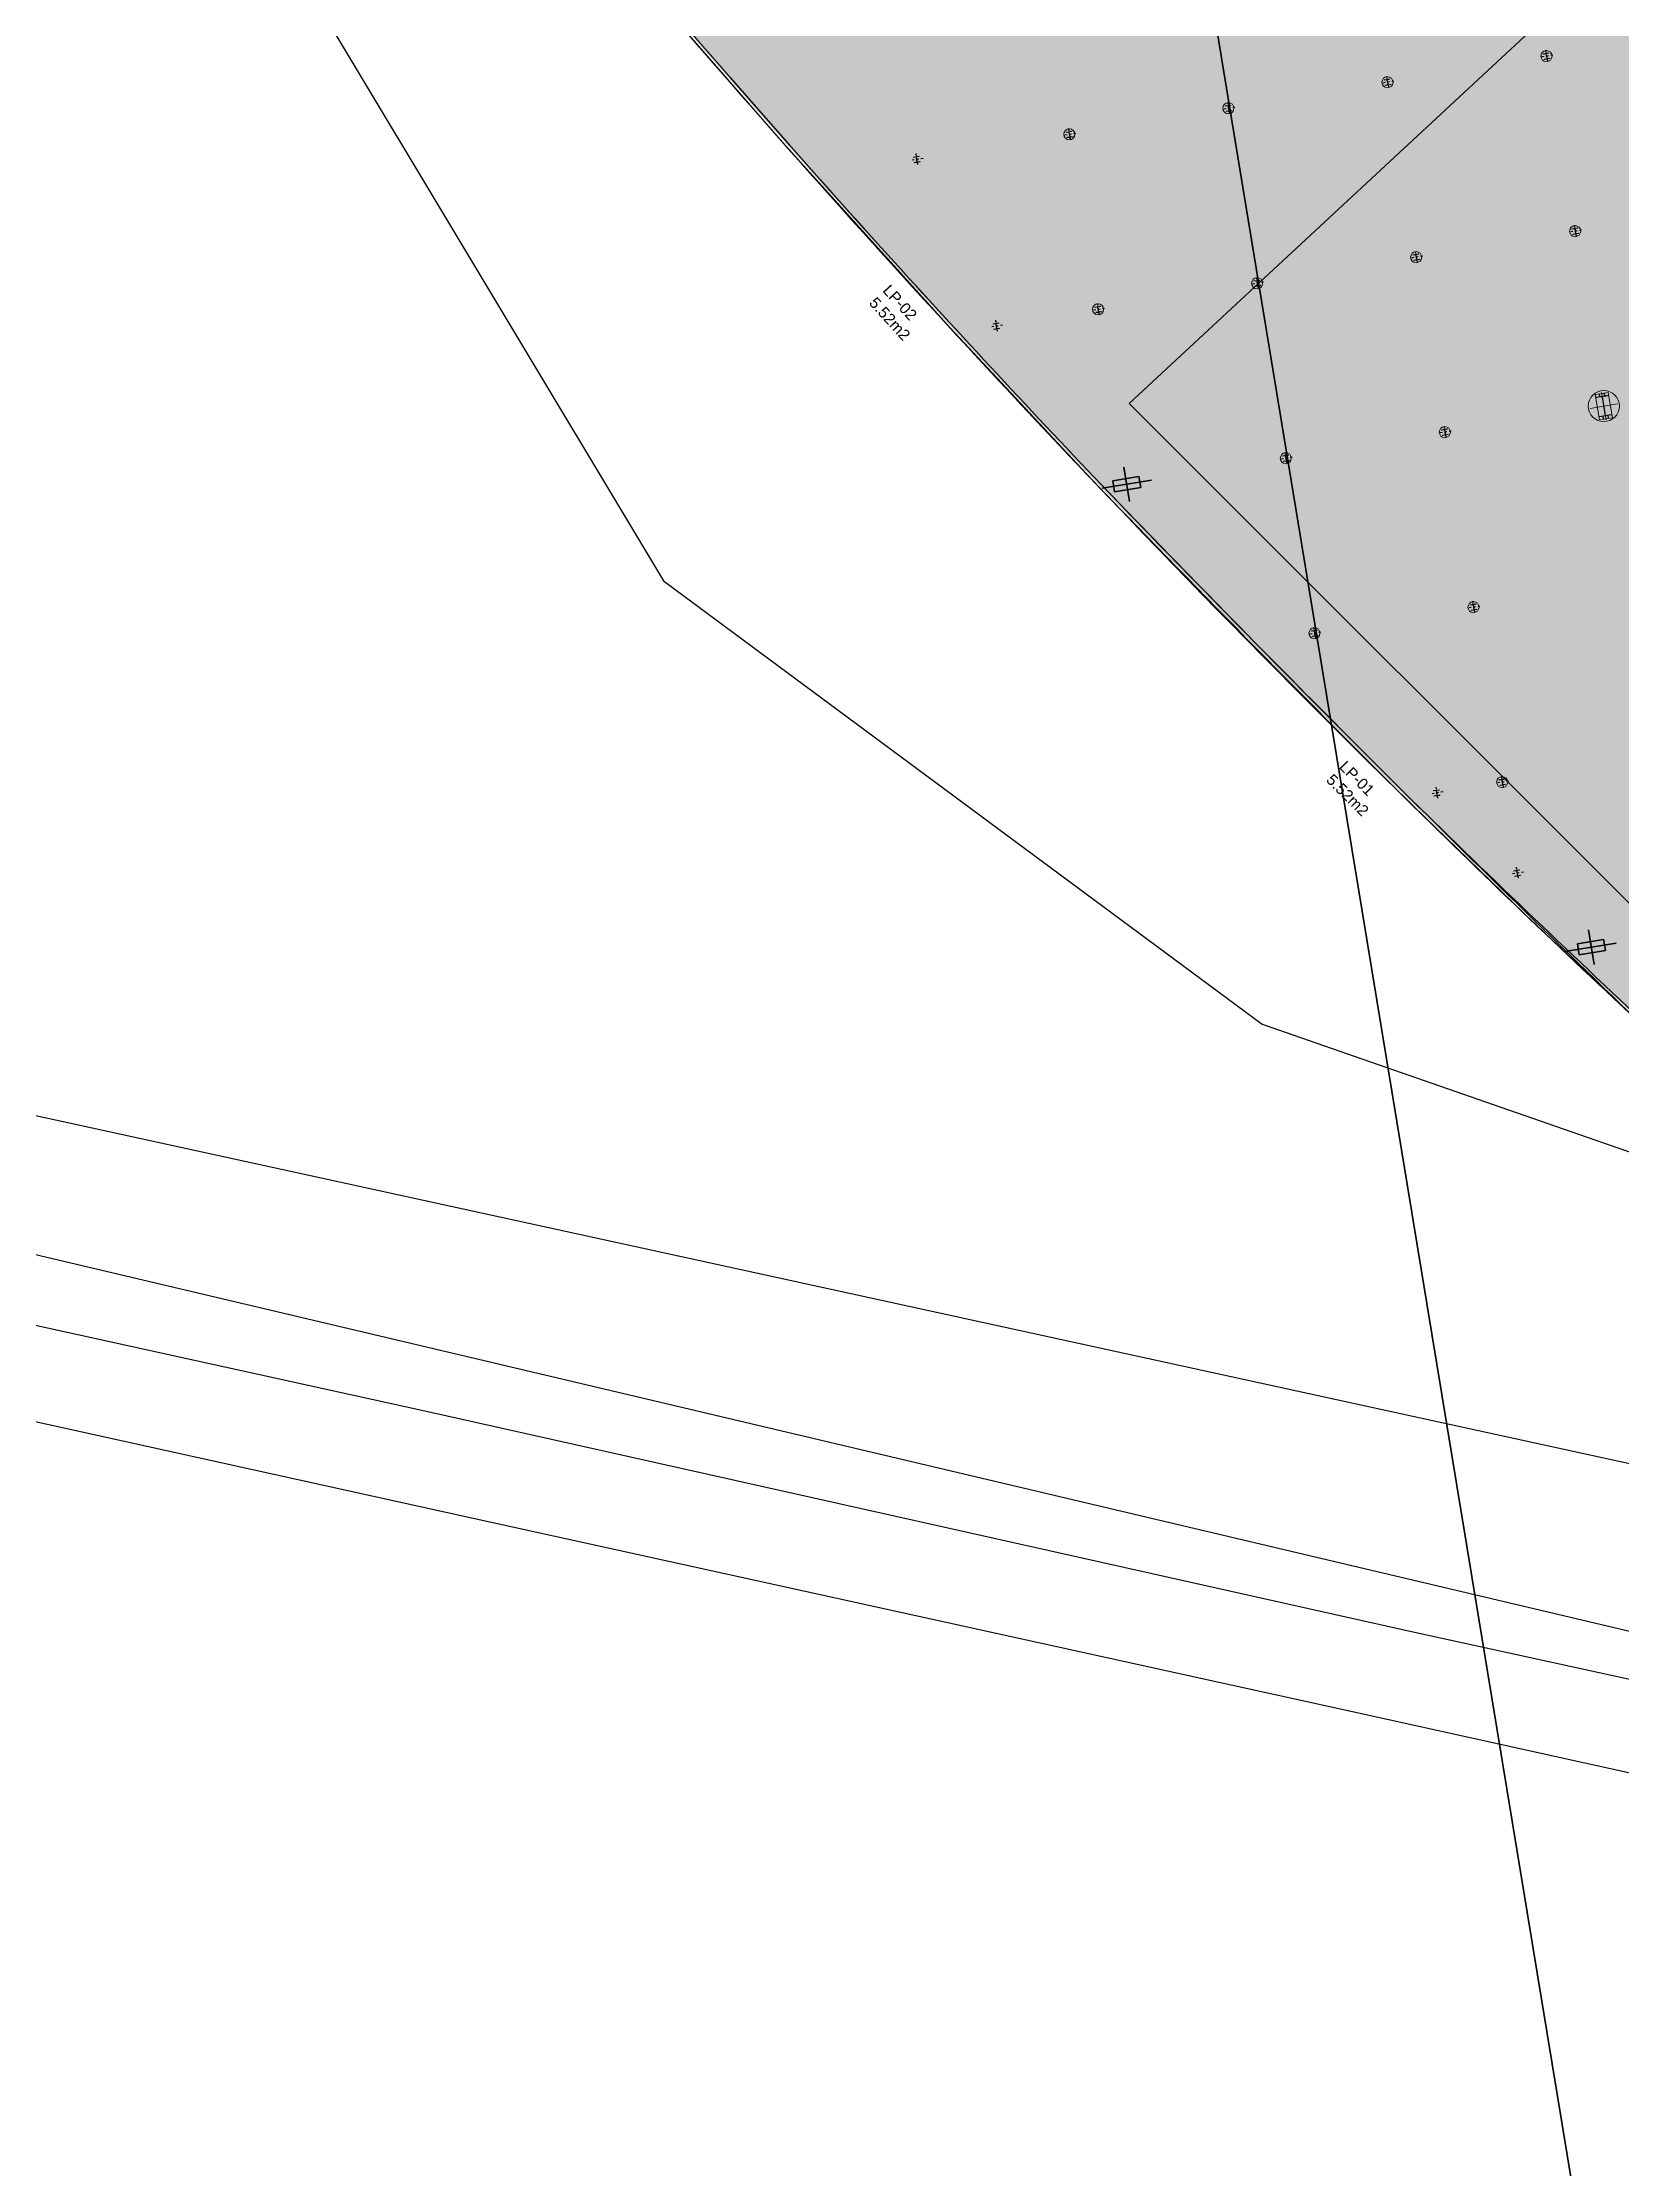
# Model space of a CAD drawing. Header units: metres. Extents: x 2 to 659295185, y -28 to 1124222152.
# Drawn here: x 655514 to 655585.3, y 1126027.3 to 1126123.3 of the extents above; entities that cross this region are included whole.
import ezdxf

# ---------------------------------------------------------------- set-up
doc = ezdxf.new("R2010")
doc.units = ezdxf.units.M
doc.header["$MEASUREMENT"] = 0
for name, pattern in [('CCSM_C1_CUERPO G$0$CCSM_C1_CUERPO NS$0$CONTINUA', [0]), ('CENTER2', [1.125, 0.75, -0.125, 0.125, -0.125]), ('DASHDOT', [1, 0.5, -0.25, 0, -0.25])]:
    doc.linetypes.add(name, pattern=pattern)
doc.layers.get('0').update_dxf_attribs({"linetype": 'CONTINUOUS'})
for name, color, linetype in [('CCSM_C1_CUERPO G$0$A-AREAS COMERCIALES', 151, 'CONTINUOUS'), ('CCSM_C1_CUERPO G$0$A_Paredes', 2, 'CONTINUOUS'), ('COLUMNA', 9, 'CONTINUOUS'), ('EJES', 7, 'CENTER2'), ('LP PUBLICIDAD', 7, 'CONTINUOUS'), ('MANZANA', 30, 'CONTINUOUS'), ('Parcelas', 140, 'CONTINUOUS')]:
    doc.layers.add(name, color=color, linetype=linetype)
for name, color, linetype, lineweight in [('CCSM_C1_CUERPO G$0$A_Vistas', 8, 'CCSM_C1_CUERPO G$0$CCSM_C1_CUERPO NS$0$CONTINUA', 20), ('CCSM_XREF ESTRUCTURA15$0$E-CG-COLUMNA', 2, 'CONTINUOUS', 35), ('LOCALES ASIGNADOS', 41, 'DASHDOT', 0), ('PARCELA', 140, 'CONTINUOUS', 40)]:
    doc.layers.add(name, color=color, linetype=linetype, lineweight=lineweight)
doc.styles.add('CCSM_XREF KIOSKOSE$0$Standard', font='txt')

# ---------------------------------------------------------------- blocks, each defined once
blk = doc.blocks.new('CCSM_XREF ESTRUCTURA15$0$COLUM REC 120x50 mid')
at = {"color": 5}
for p, q in [((0, 1.124), (0, -1.124)), ((-0.789, 0), (0.789, 0))]:
    blk.add_line(p, q, dxfattribs=at)
at = {"color": 2}
blk.add_lwpolyline([(-0.25, 0.6), (-0.25, -0.6), (0.25, -0.6), (0.25, 0.6)], close=True, dxfattribs=at)
blk = doc.blocks.new('COL')
at = {"layer": 'COLUMNA', "color": 7, "linetype": 'Continuous', "lineweight": 0, "ltscale": 5}
blk.add_lwpolyline([(19.766, 15.152), (19.766, 15.169), (19.648, 15.169, -0.414214), (19.643, 15.174), (19.643, 15.391, -0.414214), (19.648, 15.396), (19.766, 15.396), (19.766, 15.412), (19.506, 15.412), (19.506, 15.396), (19.624, 15.396, -0.414214), (19.629, 15.391), (19.629, 15.174, -0.414214), (19.624, 15.169), (19.506, 15.169), (19.506, 15.152)], format="xyb", close=True, dxfattribs=at)
at = {"layer": 'EJES', "linetype": 'CENTER2', "ltscale": 0.03}
for p, q in [((19.636, 15.552), (19.636, 15.002)), ((19.346, 15.282), (19.916, 15.282))]:
    blk.add_line(p, q, dxfattribs=at)

msp = doc.modelspace()

# ---------------------------------------------------------------- hatches: boundary and pattern name
at = {"layer": 'LOCALES ASIGNADOS'}
h = msp.add_hatch(color=256, dxfattribs=at)
edge = h.paths.add_edge_path()
edge.add_arc((655975.9593, 1126497.1278), 571.6129, 216.511196, 228.853005)
edge.add_line((655599.8419, 1126066.6896), (655654.2207, 1126142.3808))
edge.add_line((655654.2207, 1126142.3808), (655642.4814, 1126214.0024))
edge.add_line((655642.4814, 1126214.0024), (655582.0935, 1126204.1044))
edge.add_line((655582.0935, 1126204.1044), (655516.5308, 1126157.0296))

# ---------------------------------------------------------------- linework, layer by layer
at = {"color": 8}
for points in [[(655544.9834, 1126121.7203), (655547.691, 1126118.6415)], [(655544.9834, 1126121.7203), (655547.691, 1126118.6415)], [(655544.9836, 1126121.7206), (655547.6912, 1126118.6418)], [(655544.9836, 1126121.7206), (655547.6912, 1126118.6418)]]:
    msp.add_lwpolyline(points, dxfattribs=at)
at = {"layer": 'CCSM_C1_CUERPO G$0$A-AREAS COMERCIALES', "lineweight": 5}
msp.add_lwpolyline([(655641.3334, 1126213.7383), (655641.3576, 1126213.5902), (655642.5917, 1126213.7925), (655654.2996, 1126142.3627), (655599.8529, 1126066.5759, -0.053332), (655516.3654, 1126157.001), (655579.6821, 1126203.6331)], format="xyb", close=True, dxfattribs=at)
msp.add_lwpolyline([(655646.49, 1126190.0099), (655654.2997, 1126142.363), (655599.8531, 1126066.5761, -0.053332), (655516.3656, 1126157.0013), (655579.6822, 1126203.6334), (655641.3335, 1126213.7385), (655641.3578, 1126213.5905), (655642.5919, 1126213.7927), (655643.9016, 1126205.8023), (655639.7982, 1126205.1297), (655641.0926, 1126197.2328), (655636.3132, 1126196.4494), (655637.6072, 1126188.5547), (655646.49, 1126190.0099)], format="xyb", dxfattribs=at)
msp.add_lwpolyline([(655594.2122, 1126206.0147), (655605.8808, 1126134.8171), (655542.617, 1126124.451), (655542.4431, 1126124.423), (655547.4639, 1126118.673), (655554.923, 1126110.4029), (655561.6846, 1126103.1539), (655568.174, 1126096.4661), (655575.3225, 1126089.3195), (655581.2931, 1126083.5282), (655586.8201, 1126078.3304), (655590.1477, 1126075.2606), (655594.1965, 1126071.6035), (655598.2749, 1126067.9614), (655599.8533, 1126066.5765), (655654.2999, 1126142.3632), (655642.5916, 1126213.7927), (655641.3576, 1126213.5904), (655641.3334, 1126213.7383), (655594.2111, 1126206.022)], dxfattribs=at)
at = {"layer": 'CCSM_C1_CUERPO G$0$A_Paredes', "lineweight": 5}
for centre, radius, start, end in [((655980.6127, 1126501.8904), 578.1875, 216.6235909, 222.1291004), ((655980.9242, 1126502.1695), 578.6054, 220.7565583, 222.1289013), ((655980.121, 1126501.4332), 577.6658, 220.8698721, 223.5793594), ((655980.6127, 1126501.8904), 578.3375, 220.9713308, 223.5786015), ((655980.7174, 1126501.9726), 578.3205, 222.1281851, 223.57673), ((655980.7175, 1126501.9729), 578.3205, 222.1281851, 223.57673), ((656209.9694, 1126727.9128), 900.3161, 223.9317089, 225.2343773), ((656209.9696, 1126727.9131), 900.3161, 223.9317089, 225.2343773), ((656211.1954, 1126729.1522), 901.9094, 223.9394255, 226.1881103), ((656229.8243, 1126747.3011), 927.9168, 223.9481901, 225.1752636), ((655978.8769, 1126499.9857), 575.6129, 225.5381756, 227.0831803), ((655919.0515, 1126437.593), 489.3287, 225.480744, 227.256177), ((655919.0517, 1126437.5933), 489.3287, 225.480744, 227.256177)]:
    msp.add_arc(centre, radius, start, end, dxfattribs=at)
at = {"layer": 'CCSM_C1_CUERPO G$0$A_Vistas', "lineweight": 5}
for centre, radius in [((655581.8249, 1126122.6675), 0.25), ((655574.6518, 1126121.4921), 0.25), ((655567.4778, 1126120.3166), 0.25), ((655560.3039, 1126119.1411), 0.25), ((655583.1192, 1126114.7728), 0.25), ((655575.9454, 1126113.5973), 0.25), ((655568.7714, 1126112.4219), 0.25), ((655561.5975, 1126111.2464), 0.25), ((655584.4135, 1126106.8782), 0.7), ((655577.2389, 1126105.7026), 0.25), ((655570.065, 1126104.5271), 0.25), ((655578.5326, 1126097.8078), 0.25), ((655571.3586, 1126096.6323), 0.25), ((655579.8262, 1126089.913), 0.25)]:
    msp.add_circle(centre, radius, dxfattribs=at)
at = {"layer": 'CCSM_XREF ESTRUCTURA15$0$E-CG-COLUMNA', "color": 8, "lineweight": 5}
for p, q in [((655585.031, 1126106.9794), (655583.7961, 1126106.777)), ((655584.5147, 1126106.2607), (655584.3124, 1126107.4957))]:
    msp.add_line(p, q, dxfattribs=at)
for points in [[(655584.8034, 1126106.3543), (655584.2113, 1126106.2573), (655584.0237, 1126107.4021), (655584.6158, 1126107.4991)], [(655584.1709, 1126107.2768), (655584.0624, 1126107.259), (655584.0598, 1126107.2746), (655584.1684, 1126107.2924)], [(655584.2351, 1126107.305), (655584.2195, 1126107.3024), (655584.2017, 1126107.411), (655584.2173, 1126107.4135)], [(655584.4621, 1126107.3422), (655584.4465, 1126107.3396), (655584.4287, 1126107.4482), (655584.4443, 1126107.4507)], [(655584.5163, 1126107.3334), (655584.6249, 1126107.3512), (655584.6223, 1126107.3668), (655584.5138, 1126107.349)], [(655584.3134, 1126106.4074), (655584.2048, 1126106.3896), (655584.2023, 1126106.4052), (655584.3108, 1126106.423)], [(655584.3806, 1126106.4168), (655584.3651, 1126106.4143), (655584.3828, 1126106.3057), (655584.3984, 1126106.3083)], [(655584.6076, 1126106.454), (655584.592, 1126106.4514), (655584.6098, 1126106.3429), (655584.6254, 1126106.3454)], [(655584.6562, 1126106.4796), (655584.7648, 1126106.4974), (655584.7673, 1126106.4818), (655584.6588, 1126106.464)]]:
    msp.add_lwpolyline(points, close=True, dxfattribs=at)
at = {"layer": 'CCSM_XREF ESTRUCTURA15$0$E-CG-COLUMNA', "lineweight": 5, "flags": 128}
msp.add_lwpolyline([(655584.3106, 1126106.4246), (655584.3136, 1126106.4058), (655584.659, 1126106.4624), (655584.656, 1126106.4812), (655584.4872, 1126106.4535), (655584.3478, 1126107.3042), (655584.5166, 1126107.3318), (655584.5135, 1126107.3506), (655584.1681, 1126107.294), (655584.1712, 1126107.2752), (655584.34, 1126107.3029), (655584.4794, 1126106.4522)], close=True, dxfattribs=at)
at = {"layer": 'MANZANA', "lineweight": -3}
msp.add_line((655385, 1126099), (655876, 1125983), dxfattribs=at)
at = {"layer": 'MANZANA', "lineweight": -2}
for p, q in [((655531.0949, 1126061.5634), (655501.0388, 1126068.1821)), ((655575.7296, 1126051.5855), (655531.0949, 1126061.5634)), ((655606.4372, 1126044.8668), (655575.7296, 1126051.5855))]:
    msp.add_line(p, q, dxfattribs=at)
at = {"layer": 'MANZANA', "linetype": 'Continuous', "lineweight": -2}
for p, q in [((655489.2142, 1126066.4724), (655533.412, 1126056.7044)), ((655533.412, 1126056.7044), (655573.3383, 1126047.9262)), ((655573.3383, 1126047.9262), (655589.0219, 1126044.4569))]:
    msp.add_line(p, q, dxfattribs=at)
at = {"layer": 'PARCELA', "lineweight": -3}
msp.add_lwpolyline([(655656, 1126858), (655735, 1126366), (655757, 1126231), (655746, 1126229), (655644, 1126213), (655643, 1126218), (655619, 1126214), (655627, 1126166), (655601, 1126162), (655597, 1126150), (655584, 1126141), (655585, 1126140), (655591, 1126133), (655563, 1126107), (655603, 1126067), (655600, 1126056), (655362, 1126108), (655294, 1126522), (655249, 1126801)], dxfattribs=at)
msp.add_lwpolyline([(655656, 1126858), (655735, 1126366), (655757, 1126231), (655746, 1126229), (655644, 1126213), (655643, 1126218), (655619, 1126214), (655627, 1126166), (655601, 1126162), (655597, 1126150), (655584, 1126141), (655585, 1126140), (655591, 1126133), (655563, 1126107), (655603, 1126067), (655600, 1126056), (655362, 1126108), (655294, 1126522), (655249, 1126801)], dxfattribs=at)
msp.add_lwpolyline([(655656, 1126858), (655735, 1126366), (655757, 1126231), (655746, 1126229), (655644, 1126213), (655643, 1126218), (655619, 1126214), (655627, 1126166), (655601, 1126162), (655597, 1126150), (655584, 1126141), (655585, 1126140), (655591, 1126133), (655563, 1126107), (655603, 1126067), (655600, 1126056), (655362, 1126108), (655294, 1126522), (655249, 1126801)], dxfattribs=at)
msp.add_lwpolyline([(655656, 1126858), (655735, 1126366), (655757, 1126231), (655746, 1126229), (655644, 1126213), (655643, 1126218), (655619, 1126214), (655627, 1126166), (655601, 1126162), (655597, 1126150), (655584, 1126141), (655585, 1126140), (655591, 1126133), (655563, 1126107), (655603, 1126067), (655600, 1126056), (655362, 1126108), (655294, 1126522), (655249, 1126801)], dxfattribs=at)
at = {"layer": 'Parcelas', "lineweight": 35}
for points in [[(654470, 1126472), (654602, 1126450), (654805, 1126395), (654923, 1126360), (654983, 1126353), (655092, 1126325), (655212, 1126306), (655322, 1126299), (655454, 1126254), (655548, 1126239), (655632, 1125729), (654198, 1126040), (654293, 1126040), (654470, 1126472)], [(654470, 1126472), (654602, 1126450), (654805, 1126395), (654923, 1126360), (654983, 1126353), (655092, 1126325), (655212, 1126306), (655322, 1126299), (655454, 1126254), (655548, 1126239), (655632, 1125729), (654198, 1126040), (654293, 1126040)]]:
    msp.add_lwpolyline(points, dxfattribs=at)
at = {"layer": 'Parcelas', "lineweight": -3}
msp.add_lwpolyline([(655407, 1126373), (655419, 1126334), (655427, 1126311), (655450, 1126258), (655470, 1126227), (655488, 1126195), (655518, 1126139), (655542, 1126099), (655569, 1126079), (655592, 1126071), (655606, 1126082), (655630, 1126102), (655649, 1126122), (655663, 1126152), (655658, 1126217), (655647, 1126289), (655665, 1126303), (655670, 1126341)], dxfattribs=at)

# ---------------------------------------------------------------- block references
at = {"lineweight": 5, "xscale": -1, "rotation": 9.308542514954707}
for p in [(655603.6785, 1126110.7599), (655596.5054, 1126109.5841), (655589.3316, 1126108.4082), (655582.1577, 1126107.2324), (655575.2644, 1126106.1025), (655604.9733, 1126102.8653), (655597.7995, 1126101.6894), (655590.6256, 1126100.5136), (655583.4517, 1126099.3377), (655578.8558, 1126098.5844), (655599.0935, 1126093.7948), (655591.9196, 1126092.6189), (655600.3875, 1126085.9), (655593.2136, 1126084.7241), (655598.7213, 1126077.5201), (655601.6815, 1126078.0053), (655602.3542, 1126073.901)]:
    msp.add_blockref('COL', p, dxfattribs=at)
at = {"layer": 'CCSM_XREF ESTRUCTURA15$0$E-CG-COLUMNA', "lineweight": 5, "xscale": -1, "rotation": 279.305522597441}
for p in [(655562.8906, 1126103.3516), (655583.8536, 1126082.4664)]:
    msp.add_blockref('CCSM_XREF ESTRUCTURA15$0$COLUM REC 120x50 mid', p, dxfattribs=at)

# ---------------------------------------------------------------- texts
at = {"layer": 'LP PUBLICIDAD', "char_height": 0.2, "attachment_point": 1, "style": 'CCSM_XREF KIOSKOSE$0$Standard'}
for s, insert, rotation in [('\\pt2.6;{\\fArial|b0|i0|c0|p34;\\H2.5x;LP-02\\P5.52m2}', (655552.2158, 1126112.408), 312.441536), ('\\pt2.6;{\\fArial|b0|i0|c0|p34;\\H2.5x;LP-01\\P5.52m2}', (655572.7916, 1126090.9199), 315.232932)]:
    msp.add_mtext_dynamic_manual_height_columns(s, width=7.561207, gutter_width=1, heights=[0], dxfattribs=dict(at, insert=insert, rotation=rotation))

doc.saveas('drawing.dxf')
